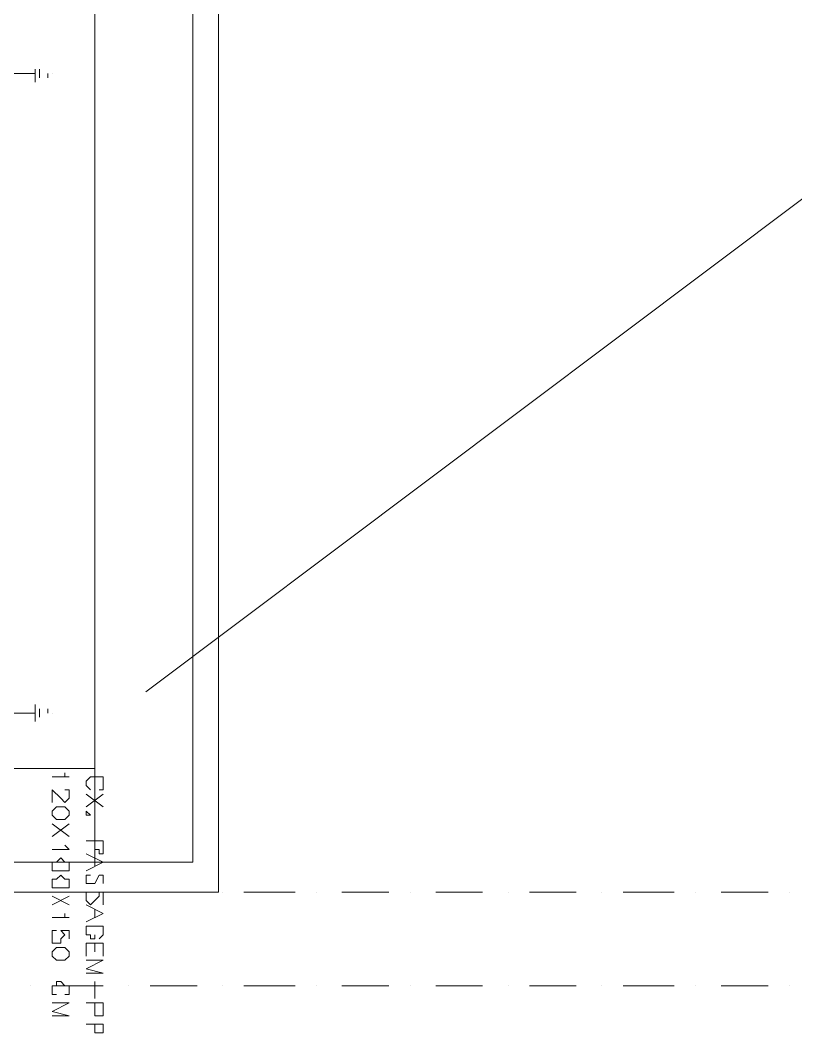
# Model space of a CAD drawing. Header units: inches. Extents: x 5 to 1823, y 18 to 726.
# Drawn here: x 490.52 to 494.61, y 284.03 to 289.36 of the extents above; entities that cross this region are included whole.
import ezdxf

# ---------------------------------------------------------------- set-up
doc = ezdxf.new("R2010")
doc.units = ezdxf.units.IN
doc.header["$MEASUREMENT"] = 0
doc.layers.add('PDF2_0', color=7, linetype='Continuous')
doc.layers.add('PDF2_01', color=1, linetype='Continuous')
doc.layers.add('PDF2_02', color=7, linetype='Continuous', true_color=0xdcdcdc)

msp = doc.modelspace()

# ---------------------------------------------------------------- linework, layer by layer
at = {"layer": 'PDF2_0', "lineweight": 0}
for points in [[(490.1721, 289.0786), (490.5987, 289.0786)], [(490.1721, 285.7108), (490.5987, 285.7108)]]:
    msp.add_lwpolyline(points, dxfattribs=at)
at = {"layer": 'PDF2_0', "lineweight": 5}
for points in [[(490.5987, 289.1011), (490.5987, 289.0337)], [(490.6211, 289.1011), (490.6211, 289.0562)], [(490.666, 289.0786), (490.666, 289.0562)], [(490.6885, 289.0786), (490.6885, 289.0786)], [(490.5987, 285.7557), (490.5987, 285.6659)], [(490.6211, 285.7333), (490.6211, 285.6884)], [(490.666, 285.7333), (490.666, 285.7108)], [(490.6885, 285.7108), (490.6885, 285.7108)], [(490.7558, 285.3965), (490.7558, 285.374), (490.7783, 285.374), (490.6885, 285.374)], [(490.9355, 285.3067), (490.9579, 285.3067), (490.9579, 285.3291), (490.9579, 285.3516), (490.9579, 285.374), (490.9355, 285.374), (490.913, 285.374), (490.8906, 285.374), (490.8681, 285.3516), (490.8681, 285.3291), (490.8906, 285.3067)], [(490.7558, 285.3067), (490.7783, 285.3067), (490.7783, 285.2842), (490.7783, 285.2618), (490.7558, 285.2393), (490.7334, 285.2618), (490.6885, 285.3067), (490.6885, 285.2393)], [(490.9579, 285.2842), (490.8681, 285.2169)], [(490.9579, 285.2169), (490.8681, 285.2842)], [(490.7783, 285.1271), (490.6885, 285.0597)], [(490.7783, 285.0597), (490.6885, 285.1271)], [(490.7558, 285.0148), (490.7783, 284.9924), (490.6885, 284.9924)], [(490.8681, 285.0373), (490.9579, 285.0373), (490.9579, 284.9924), (490.9579, 284.9699), (490.9355, 284.9699), (490.9355, 284.9924), (490.913, 284.9924), (490.913, 285.0373)], [(490.8681, 284.9699), (490.9579, 284.925), (490.8681, 284.8801)], [(490.913, 284.9475), (490.913, 284.9026)], [(490.9579, 284.8127), (490.9579, 284.8352), (490.9579, 284.8576), (490.9355, 284.8576), (490.913, 284.8127), (490.8906, 284.8127), (490.8681, 284.8127), (490.8681, 284.8352), (490.8681, 284.8576), (490.8906, 284.8576)], [(490.9579, 284.7005), (490.9579, 284.7229), (490.9579, 284.7454), (490.9579, 284.7678), (490.9355, 284.7678), (490.9355, 284.7454), (490.913, 284.7229), (490.8906, 284.7005), (490.8681, 284.7229), (490.8681, 284.7454), (490.8681, 284.7678), (490.8906, 284.7678)], [(490.7783, 284.7454), (490.6885, 284.7005)], [(490.7783, 284.7005), (490.6885, 284.7454)], [(490.8681, 284.7005), (490.9579, 284.6556), (490.8681, 284.6107)], [(490.7558, 284.6556), (490.7558, 284.6331), (490.7783, 284.6331), (490.6885, 284.6331)], [(490.913, 284.678), (490.913, 284.6331)], [(490.9355, 284.5209), (490.9579, 284.5433), (490.9579, 284.5658), (490.9579, 284.5882), (490.9355, 284.5882), (490.913, 284.5882), (490.8906, 284.5882), (490.8681, 284.5882), (490.8681, 284.5658), (490.8681, 284.5433), (490.8906, 284.5433), (490.8906, 284.5209), (490.913, 284.5209), (490.913, 284.5433)], [(490.7783, 284.5209), (490.7783, 284.5658), (490.7334, 284.5658), (490.7558, 284.5433), (490.7334, 284.5209), (490.7334, 284.4984), (490.7109, 284.4984), (490.6885, 284.4984), (490.6885, 284.5209), (490.6885, 284.5433), (490.6885, 284.5658), (490.7109, 284.5658)], [(490.8681, 284.4311), (490.8681, 284.4984), (490.9579, 284.4984), (490.9579, 284.4311)], [(490.913, 284.4984), (490.913, 284.4535)], [(490.8681, 284.4086), (490.9579, 284.4086), (490.8681, 284.3637), (490.9579, 284.3413), (490.8681, 284.3413)], [(490.7558, 284.229), (490.7783, 284.229), (490.7783, 284.2514), (490.7783, 284.2739), (490.7558, 284.2739), (490.7334, 284.2963), (490.7109, 284.2963), (490.7109, 284.2739), (490.6885, 284.2739), (490.6885, 284.2514), (490.6885, 284.229), (490.7109, 284.229)], [(490.913, 284.2963), (490.913, 284.2065)], [(490.6885, 284.1841), (490.7783, 284.1841), (490.6885, 284.1392), (490.7783, 284.1167), (490.6885, 284.1167)], [(490.8681, 284.1841), (490.9579, 284.1841), (490.9579, 284.1392), (490.9579, 284.1167), (490.9355, 284.1167), (490.913, 284.1167), (490.913, 284.1392), (490.913, 284.1841)], [(490.8681, 284.0718), (490.9579, 284.0718), (490.9579, 284.0494), (490.9579, 284.0269), (490.9355, 284.0269), (490.913, 284.0269), (490.913, 284.0494), (490.913, 284.0718)]]:
    msp.add_lwpolyline(points, dxfattribs=at)
for points in [[(490.7783, 285.1944), (490.7558, 285.2169), (490.7334, 285.2169), (490.7109, 285.2169), (490.6885, 285.1944), (490.6885, 285.172), (490.7109, 285.1495), (490.7334, 285.1495), (490.7558, 285.1495), (490.7783, 285.172)], [(490.8906, 285.172), (490.8681, 285.1944), (490.8681, 285.172)], [(490.7783, 284.9026), (490.7783, 284.925), (490.7558, 284.925), (490.7334, 284.9475), (490.7109, 284.925), (490.6885, 284.925), (490.6885, 284.9026), (490.6885, 284.8801), (490.7109, 284.8801), (490.7334, 284.8801), (490.7558, 284.8801), (490.7783, 284.8801)], [(490.7783, 284.8127), (490.7783, 284.8352), (490.7558, 284.8352), (490.7334, 284.8576), (490.7109, 284.8352), (490.6885, 284.8352), (490.6885, 284.8127), (490.6885, 284.7903), (490.7109, 284.7903), (490.7334, 284.7903), (490.7558, 284.7903), (490.7783, 284.7903)], [(490.7783, 284.4535), (490.7558, 284.476), (490.7334, 284.476), (490.7109, 284.476), (490.6885, 284.4535), (490.6885, 284.4311), (490.7109, 284.4086), (490.7334, 284.4086), (490.7558, 284.4086), (490.7783, 284.4311)]]:
    msp.add_lwpolyline(points, close=True, dxfattribs=at)
at = {"layer": 'PDF2_01', "lineweight": 5}
for points in [[(490.913, 297.8125), (490.913, 284.925)], [(491.1824, 285.8231), (497.1322, 290.291)], [(490.913, 285.4189), (490.3293, 285.4189), (490.3293, 284.925)]]:
    msp.add_lwpolyline(points, dxfattribs=at)
at = {"layer": 'PDF2_02', "color": 2, "lineweight": 5}
for points in [[(491.5641, 297.8125), (491.5641, 284.7678), (467.6752, 284.7678)], [(491.4294, 297.8125), (491.4294, 284.925), (467.6752, 284.925)]]:
    msp.add_lwpolyline(points, dxfattribs=at)
at = {"layer": 'PDF2_02', "lineweight": 5}
for points in [[(490.5762, 284.7678), (490.5762, 284.7678)], [(490.9579, 284.7678), (490.7109, 284.7678)], [(491.0926, 284.7678), (491.0926, 284.7678)], [(491.4519, 284.7678), (491.2049, 284.7678)], [(491.5866, 284.7678), (491.5866, 284.7678)], [(491.9683, 284.7678), (491.6988, 284.7678)], [(492.0805, 284.7678), (492.0805, 284.7678)], [(492.4622, 284.7678), (492.2152, 284.7678)], [(492.5745, 284.7678), (492.5745, 284.7678)], [(492.9561, 284.7678), (492.7092, 284.7678)], [(493.0909, 284.7678), (493.0909, 284.7678)], [(493.4501, 284.7678), (493.2031, 284.7678)], [(493.5848, 284.7678), (493.5848, 284.7678)], [(493.9665, 284.7678), (493.6971, 284.7678)], [(494.0787, 284.7678), (494.0787, 284.7678)], [(494.4604, 284.7678), (494.2135, 284.7678)], [(494.5727, 284.7678), (494.5727, 284.7678)], [(490.5762, 284.2739), (490.5762, 284.2739)], [(490.7109, 284.2739), (490.9579, 284.2739)], [(491.0926, 284.2739), (491.0926, 284.2739)], [(491.2049, 284.2739), (491.4519, 284.2739)], [(491.5866, 284.2739), (491.5866, 284.2739)], [(491.6988, 284.2739), (491.9683, 284.2739)], [(492.0805, 284.2739), (492.0805, 284.2739)], [(492.2152, 284.2739), (492.4622, 284.2739)], [(492.5745, 284.2739), (492.5745, 284.2739)], [(492.7092, 284.2739), (492.9561, 284.2739)], [(493.0909, 284.2739), (493.0909, 284.2739)], [(493.2031, 284.2739), (493.4501, 284.2739)], [(493.5848, 284.2739), (493.5848, 284.2739)], [(493.6971, 284.2739), (493.9665, 284.2739)], [(494.0787, 284.2739), (494.0787, 284.2739)], [(494.2135, 284.2739), (494.4604, 284.2739)], [(494.5727, 284.2739), (494.5727, 284.2739)]]:
    msp.add_lwpolyline(points, dxfattribs=at)

doc.saveas('drawing.dxf')
